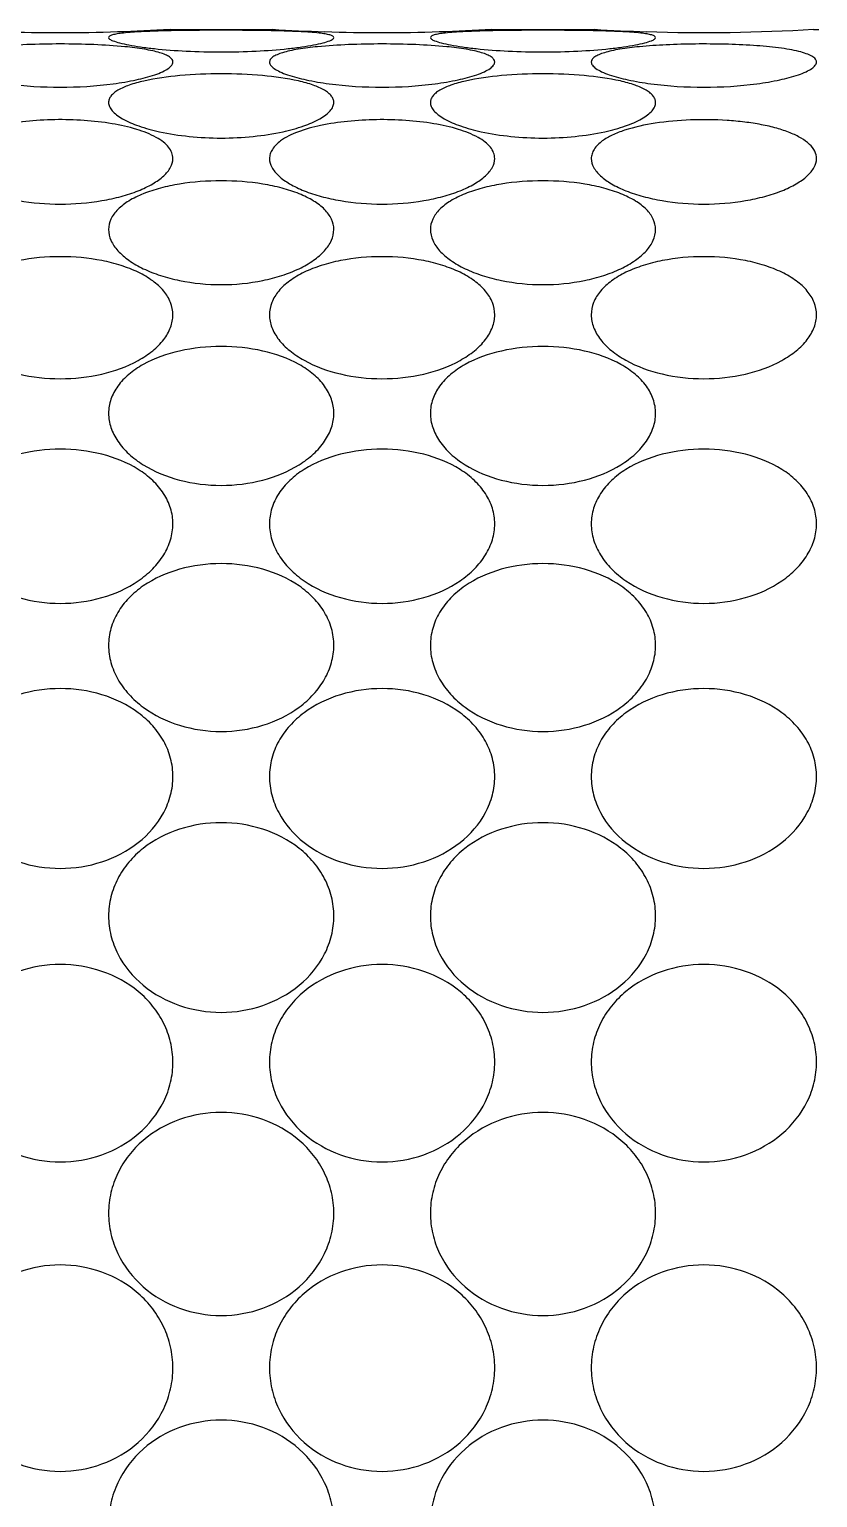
# Model space of a CAD drawing. Header units: inches. Extents: x 50354 to 53215, y -7830 to -6529.
# Drawn here: x 52852.38 to 52852.65, y -6789.353 to -6788.85 of the extents above; entities that cross this region are included whole.
import ezdxf

# ---------------------------------------------------------------- set-up
doc = ezdxf.new("R2010")
doc.units = ezdxf.units.IN
doc.header["$MEASUREMENT"] = 0
doc.layers.add('XR_ID 1F_FUR$0$A-SANI-FIX', color=134, linetype='Continuous')

# ---------------------------------------------------------------- blocks, each defined once
blk = doc.blocks.new('XR_ID 1F_FUR$0$XR_1F FURN$0$A$C698E198A')
at = {"linetype": 'Continuous'}
for p, q in [((-12.998, -37.235), (-13, -37.26)), ((-13, -37.26), (-13, -38.1)), ((-13, -38.1), (-12.998, -38.125)), ((-12.998, -40.035), (-13, -40.06)), ((-13, -40.06), (-13, -40.9)), ((-13, -40.9), (-12.998, -40.925)), ((-12.998, -42.835), (-13, -42.86)), ((-13, -42.86), (-13, -42.88))]:
    blk.add_line(p, q, dxfattribs=at)
for centre, radius, start, end in [((-28.273, -36.28), 15.304, 358.1361, 1.8696), ((-28.314, -36.279), 15.345, 356.4273, 358.1366), ((-28.325, -39.082), 15.357, 1.8698, 3.572), ((-28.273, -39.08), 15.304, 358.1361, 1.8696), ((-28.314, -39.079), 15.345, 356.4273, 358.1366), ((-28.325, -41.882), 15.357, 1.8698, 3.572), ((-28.28, -41.88), 15.311, 356.4244, 1.8692)]:
    blk.add_arc(centre, radius, start, end, dxfattribs=at)
for points, knots in [([(-11.876, -35.3), (-11.85, -35.3), (-11.792, -35.318), (-11.718, -35.383), (-11.65, -35.48), (-11.591, -35.606), (-11.543, -35.754), (-11.494, -35.98), (-11.471, -36.28), (-11.494, -36.58), (-11.543, -36.806), (-11.591, -36.954), (-11.65, -37.08), (-11.718, -37.177), (-11.792, -37.242), (-11.85, -37.26), (-11.876, -37.26)], [0, 0, 0, 0, 0.034965, 0.077478, 0.129946, 0.191999, 0.262052, 0.338123, 0.499998, 0.661873, 0.737945, 0.808, 0.870054, 0.922523, 0.965035, 1, 1, 1, 1]), ([(-10.517, -37.26), (-10.553, -37.26), (-10.629, -37.245), (-10.731, -37.181), (-10.819, -37.082), (-10.893, -36.956), (-10.95, -36.806), (-11.007, -36.581), (-11.033, -36.28), (-11.007, -35.979), (-10.95, -35.754), (-10.893, -35.604), (-10.819, -35.478), (-10.731, -35.379), (-10.629, -35.315), (-10.553, -35.3), (-10.517, -35.3)], [0, 0, 0, 0, 0.045372, 0.093928, 0.148271, 0.20922, 0.276239, 0.348114, 0.500002, 0.65189, 0.723764, 0.790783, 0.851731, 0.906073, 0.954628, 1, 1, 1, 1]), ([(-10.517, -35.3), (-10.48, -35.3), (-10.402, -35.316), (-10.295, -35.379), (-10.199, -35.477), (-10.084, -35.652), (-9.987, -35.923), (-9.948, -36.279), (-9.987, -36.636), (-10.083, -36.908), (-10.198, -37.083), (-10.295, -37.181), (-10.402, -37.244), (-10.48, -37.26), (-10.517, -37.26)], [0, 0, 0, 0, 0.045325, 0.094979, 0.15068, 0.212543, 0.350671, 0.499755, 0.648875, 0.787118, 0.849076, 0.904873, 0.954631, 1, 1, 1, 1]), ([(-8.699, -37.26), (-8.744, -37.26), (-8.838, -37.246), (-8.967, -37.183), (-9.082, -37.085), (-9.213, -36.912), (-9.321, -36.638), (-9.363, -36.28), (-9.321, -35.922), (-9.213, -35.648), (-9.082, -35.475), (-8.967, -35.377), (-8.838, -35.314), (-8.744, -35.3), (-8.699, -35.3)], [0, 0, 0, 0, 0.053016, 0.107462, 0.164933, 0.226177, 0.358763, 0.499998, 0.641234, 0.773822, 0.835067, 0.892538, 0.946984, 1, 1, 1, 1]), ([(-8.699, -35.3), (-8.652, -35.3), (-8.557, -35.315), (-8.423, -35.377), (-8.302, -35.474), (-8.16, -35.647), (-8.039, -35.919), (-7.991, -36.28), (-8.039, -36.641), (-8.16, -36.913), (-8.302, -37.086), (-8.423, -37.183), (-8.557, -37.245), (-8.652, -37.26), (-8.699, -37.26)], [0, 0, 0, 0, 0.05273, 0.107892, 0.166442, 0.228535, 0.360979, 0.499998, 0.639018, 0.771464, 0.833558, 0.892108, 0.947271, 1, 1, 1, 1]), ([(-6.5, -37.26), (-6.553, -37.26), (-6.661, -37.246), (-6.812, -37.185), (-6.947, -37.087), (-7.101, -36.916), (-7.232, -36.643), (-7.283, -36.28), (-7.232, -35.917), (-7.101, -35.644), (-6.947, -35.473), (-6.812, -35.375), (-6.661, -35.314), (-6.553, -35.3), (-6.5, -35.3)], [0, 0, 0, 0, 0.05807, 0.116648, 0.176553, 0.238282, 0.366741, 0.499998, 0.633256, 0.761717, 0.823447, 0.883352, 0.94193, 1, 1, 1, 1]), ([(-6.5, -35.3), (-6.446, -35.3), (-6.338, -35.314), (-6.129, -35.397), (-5.906, -35.593), (-5.74, -35.915), (-5.683, -36.28), (-5.74, -36.645), (-5.906, -36.967), (-6.129, -37.163), (-6.338, -37.246), (-6.446, -37.26), (-6.5, -37.26)], [0, 0, 0, 0, 0.057826, 0.116908, 0.239465, 0.368128, 0.499999, 0.631869, 0.760534, 0.883092, 0.942174, 1, 1, 1, 1]), ([(-4.017, -37.26), (-4.076, -37.26), (-4.193, -37.246), (-4.36, -37.185), (-4.509, -37.088), (-4.68, -36.919), (-4.827, -36.647), (-4.886, -36.28), (-4.827, -35.913), (-4.68, -35.641), (-4.509, -35.472), (-4.36, -35.375), (-4.193, -35.314), (-4.076, -35.3), (-4.017, -35.3)], [0, 0, 0, 0, 0.06109, 0.122284, 0.183848, 0.246049, 0.372017, 0.500002, 0.627987, 0.753954, 0.816155, 0.877717, 0.93891, 1, 1, 1, 1]), ([(-4.017, -35.3), (-3.959, -35.3), (-3.84, -35.314), (-3.615, -35.395), (-3.373, -35.588), (-3.191, -35.912), (-3.128, -36.28), (-3.191, -36.648), (-3.373, -36.972), (-3.615, -37.165), (-3.84, -37.246), (-3.959, -37.26), (-4.017, -37.26)], [0, 0, 0, 0, 0.060936, 0.122432, 0.246563, 0.37277, 0.500002, 0.627234, 0.753441, 0.87757, 0.939065, 1, 1, 1, 1]), ([(-1.359, -37.26), (-1.42, -37.26), (-1.543, -37.246), (-1.717, -37.185), (-1.875, -37.089), (-2.054, -36.921), (-2.211, -36.649), (-2.274, -36.28), (-2.211, -35.911), (-2.054, -35.639), (-1.875, -35.471), (-1.717, -35.375), (-1.543, -35.314), (-1.42, -35.3), (-1.359, -35.3)], [0, 0, 0, 0, 0.062501, 0.124952, 0.187396, 0.249908, 0.374735, 0.499999, 0.625263, 0.750091, 0.812604, 0.875048, 0.9375, 1, 1, 1, 1]), ([(-1.359, -35.3), (-1.298, -35.3), (-1.175, -35.314), (-0.942, -35.394), (-0.691, -35.586), (-0.501, -35.91), (-0.436, -36.28), (-0.501, -36.65), (-0.691, -36.974), (-0.942, -37.166), (-1.175, -37.246), (-1.298, -37.26), (-1.359, -37.26)], [0, 0, 0, 0, 0.062496, 0.125097, 0.24985, 0.374874, 0.499999, 0.625124, 0.750149, 0.874903, 0.937504, 1, 1, 1, 1]), ([(-12.605, -35.457), (-12.587, -35.51), (-12.556, -35.63), (-12.51, -35.904), (-12.489, -36.28), (-12.51, -36.656), (-12.556, -36.93), (-12.587, -37.05), (-12.605, -37.103)], [0, 0, 0, 0, 0.100368, 0.222072, 0.499986, 0.777907, 0.899621, 1, 1, 1, 1]), ([(-12.06, -37.115), (-12.09, -37.061), (-12.139, -36.934), (-12.185, -36.723), (-12.211, -36.484), (-12.218, -36.233), (-12.204, -35.984), (-12.17, -35.754), (-12.117, -35.556), (-12.062, -35.441), (-12.029, -35.396)], [0, 0, 0, 0, 0.10395, 0.228487, 0.366625, 0.510839, 0.653655, 0.787569, 0.905128, 1, 1, 1, 1]), ([(-12.849, -36.842), (-12.858, -36.752), (-12.869, -36.565), (-12.875, -36.281), (-12.869, -35.996), (-12.858, -35.809), (-12.849, -35.719)], [0, 0, 0, 0, 0.239734, 0.499899, 0.760114, 1, 1, 1, 1]), ([(-12.968, -36.829), (-12.966, -36.811), (-12.962, -36.779), (-12.954, -36.742), (-12.947, -36.72), (-12.941, -36.708), (-12.934, -36.7), (-12.929, -36.7)], [0, 0, 0, 0, 0.401908, 0.701539, 0.811757, 0.896092, 1, 1, 1, 1]), ([(-12.929, -36.7), (-12.923, -36.7), (-12.911, -36.713), (-12.905, -36.727), (-12.901, -36.736)], [0, 0, 0, 0, 0.347255, 1, 1, 1, 1]), ([(-12.901, -36.736), (-12.894, -36.755), (-12.88, -36.801), (-12.863, -36.882), (-12.846, -36.984), (-12.826, -37.15), (-12.808, -37.384), (-12.801, -37.68), (-12.808, -37.976), (-12.826, -38.21), (-12.846, -38.376), (-12.863, -38.478), (-12.88, -38.559), (-12.894, -38.605), (-12.901, -38.624)], [0, 0, 0, 0, 0.031746, 0.075753, 0.130448, 0.194012, 0.34024, 0.500003, 0.659766, 0.805992, 0.869554, 0.924248, 0.968254, 1, 1, 1, 1]), ([(-12.55, -37.006), (-12.541, -36.963), (-12.52, -36.886), (-12.483, -36.799), (-12.448, -36.747), (-12.422, -36.721), (-12.394, -36.704), (-12.373, -36.7), (-12.364, -36.7)], [0, 0, 0, 0, 0.349245, 0.630114, 0.743606, 0.840326, 0.923707, 1, 1, 1, 1]), ([(-12.364, -36.7), (-12.352, -36.7), (-12.325, -36.707), (-12.288, -36.732), (-12.253, -36.771), (-12.205, -36.847), (-12.153, -36.971), (-12.123, -37.081), (-12.11, -37.142)], [0, 0, 0, 0, 0.068375, 0.148578, 0.246055, 0.362615, 0.650483, 1, 1, 1, 1]), ([(-11.258, -38.66), (-11.289, -38.66), (-11.355, -38.644), (-11.441, -38.579), (-11.514, -38.481), (-11.575, -38.354), (-11.623, -38.206), (-11.67, -37.98), (-11.691, -37.68), (-11.67, -37.38), (-11.623, -37.154), (-11.575, -37.006), (-11.514, -36.879), (-11.441, -36.781), (-11.355, -36.716), (-11.289, -36.7), (-11.258, -36.7)], [0, 0, 0, 0, 0.040443, 0.085413, 0.13809, 0.199102, 0.267542, 0.341798, 0.500002, 0.658205, 0.73246, 0.800899, 0.86191, 0.914587, 0.959557, 1, 1, 1, 1]), ([(-11.258, -36.7), (-11.227, -36.7), (-11.158, -36.717), (-11.067, -36.781), (-10.984, -36.879), (-10.913, -37.005), (-10.855, -37.154), (-10.797, -37.379), (-10.768, -37.68), (-10.797, -37.981), (-10.855, -38.206), (-10.913, -38.355), (-10.984, -38.481), (-11.067, -38.579), (-11.158, -38.643), (-11.227, -38.66), (-11.258, -38.66)], [0, 0, 0, 0, 0.040538, 0.086791, 0.140875, 0.202752, 0.271258, 0.3448, 0.500002, 0.655203, 0.728744, 0.797249, 0.859124, 0.913209, 0.959461, 1, 1, 1, 1]), ([(-9.661, -38.66), (-9.702, -38.66), (-9.787, -38.645), (-9.903, -38.582), (-10.005, -38.484), (-10.123, -38.309), (-10.217, -38.036), (-10.254, -37.68), (-10.217, -37.324), (-10.123, -37.051), (-10.005, -36.876), (-9.903, -36.778), (-9.787, -36.715), (-9.702, -36.7), (-9.661, -36.7)], [0, 0, 0, 0, 0.049573, 0.101307, 0.157294, 0.218355, 0.353731, 0.500001, 0.646272, 0.781646, 0.842706, 0.898693, 0.950427, 1, 1, 1, 1]), ([(-9.661, -36.7), (-9.619, -36.7), (-9.532, -36.715), (-9.411, -36.778), (-9.301, -36.876), (-9.172, -37.049), (-9.063, -37.321), (-9.019, -37.68), (-9.063, -38.039), (-9.172, -38.311), (-9.301, -38.484), (-9.411, -38.582), (-9.532, -38.645), (-9.619, -38.66), (-9.661, -38.66)], [0, 0, 0, 0, 0.049365, 0.101995, 0.159209, 0.221173, 0.356257, 0.500001, 0.643746, 0.778828, 0.840791, 0.898004, 0.950635, 1, 1, 1, 1]), ([(-7.641, -38.66), (-7.691, -38.66), (-7.792, -38.646), (-7.933, -38.584), (-8.059, -38.486), (-8.202, -38.314), (-8.322, -38.041), (-8.369, -37.68), (-8.322, -37.319), (-8.202, -37.046), (-8.059, -36.874), (-7.933, -36.776), (-7.792, -36.714), (-7.691, -36.7), (-7.641, -36.7)], [0, 0, 0, 0, 0.055824, 0.112542, 0.171326, 0.232805, 0.363103, 0.500001, 0.6369, 0.767196, 0.828674, 0.887458, 0.944176, 1, 1, 1, 1]), ([(-7.641, -36.7), (-7.591, -36.7), (-7.489, -36.715), (-7.344, -36.776), (-7.212, -36.873), (-7.059, -37.045), (-6.928, -37.317), (-6.875, -37.68), (-6.928, -38.043), (-7.059, -38.315), (-7.212, -38.487), (-7.344, -38.584), (-7.489, -38.645), (-7.591, -38.66), (-7.641, -38.66)], [0, 0, 0, 0, 0.055502, 0.11278, 0.172484, 0.234728, 0.364992, 0.500001, 0.63501, 0.765272, 0.827515, 0.887219, 0.944497, 1, 1, 1, 1]), ([(-5.288, -38.66), (-5.344, -38.66), (-5.457, -38.646), (-5.616, -38.585), (-5.76, -38.488), (-5.923, -38.318), (-6.063, -38.045), (-6.118, -37.68), (-6.063, -37.315), (-5.923, -37.042), (-5.76, -36.872), (-5.616, -36.775), (-5.457, -36.714), (-5.344, -36.7), (-5.288, -36.7)], [0, 0, 0, 0, 0.059816, 0.11987, 0.180701, 0.242673, 0.369706, 0.500001, 0.630296, 0.757328, 0.819299, 0.880129, 0.940184, 1, 1, 1, 1]), ([(-5.288, -36.7), (-5.231, -36.7), (-5.117, -36.714), (-4.899, -36.796), (-4.665, -36.99), (-4.49, -37.313), (-4.43, -37.68), (-4.49, -38.047), (-4.665, -38.37), (-4.899, -38.564), (-5.117, -38.646), (-5.231, -38.66), (-5.288, -38.66)], [0, 0, 0, 0, 0.059605, 0.120053, 0.243502, 0.370771, 0.500001, 0.629231, 0.756498, 0.879946, 0.940395, 1, 1, 1, 1]), ([(-2.703, -38.66), (-2.763, -38.66), (-2.884, -38.646), (-3.055, -38.585), (-3.21, -38.489), (-3.385, -38.32), (-3.538, -38.048), (-3.6, -37.68), (-3.538, -37.312), (-3.385, -37.04), (-3.21, -36.871), (-3.055, -36.775), (-2.884, -36.714), (-2.763, -36.7), (-2.703, -36.7)], [0, 0, 0, 0, 0.061998, 0.123968, 0.186064, 0.248436, 0.373682, 0.500001, 0.62632, 0.751564, 0.813936, 0.876031, 0.938002, 1, 1, 1, 1]), ([(-2.703, -36.7), (-2.643, -36.7), (-2.521, -36.714), (-2.291, -36.795), (-2.043, -36.987), (-1.856, -37.311), (-1.792, -37.68), (-1.856, -38.049), (-2.043, -38.373), (-2.291, -38.565), (-2.521, -38.646), (-2.643, -38.66), (-2.703, -38.66)], [0, 0, 0, 0, 0.061912, 0.124103, 0.248654, 0.374125, 0.500001, 0.625877, 0.751347, 0.875896, 0.938087, 1, 1, 1, 1]), ([(0, -38.66), (-0.062, -38.66), (-0.185, -38.646), (-0.419, -38.566), (-0.67, -38.374), (-0.86, -38.05), (-0.924, -37.68), (-0.86, -37.31), (-0.67, -36.986), (-0.419, -36.794), (-0.185, -36.714), (-0.062, -36.7), (0, -36.7)], [0, 0, 0, 0, 0.062718, 0.125433, 0.250158, 0.375024, 0.500001, 0.624978, 0.749843, 0.874566, 0.937281, 1, 1, 1, 1]), ([(-12.987, -37.181), (-12.985, -37.115), (-12.981, -36.998), (-12.974, -36.881), (-12.968, -36.829)], [0, 0, 0, 0, 0.560169, 1, 1, 1, 1]), ([(-12.716, -37.26), (-12.724, -37.26), (-12.742, -37.253), (-12.763, -37.228), (-12.782, -37.192), (-12.799, -37.142), (-12.814, -37.081), (-12.834, -36.98), (-12.843, -36.899), (-12.849, -36.842)], [0, 0, 0, 0, 0.051938, 0.118849, 0.208602, 0.323036, 0.461504, 0.622134, 1, 1, 1, 1]), ([(-12.551, -38.354), (-12.574, -38.251), (-12.604, -38.026), (-12.618, -37.68), (-12.604, -37.334), (-12.574, -37.109), (-12.55, -37.006)], [0, 0, 0, 0, 0.23461, 0.500046, 0.765459, 1, 1, 1, 1]), ([(-12.605, -37.103), (-12.613, -37.125), (-12.628, -37.166), (-12.656, -37.216), (-12.683, -37.249), (-12.706, -37.26), (-12.716, -37.26)], [0, 0, 0, 0, 0.360851, 0.644967, 0.852372, 1, 1, 1, 1]), ([(-12.11, -37.142), (-12.091, -37.227), (-12.064, -37.406), (-12.05, -37.68), (-12.064, -37.954), (-12.091, -38.133), (-12.11, -38.218)], [0, 0, 0, 0, 0.241927, 0.499987, 0.758053, 1, 1, 1, 1]), ([(-11.876, -37.26), (-11.893, -37.26), (-11.929, -37.253), (-11.978, -37.223), (-12.023, -37.175), (-12.048, -37.137), (-12.06, -37.115)], [0, 0, 0, 0, 0.208603, 0.43564, 0.69689, 1, 1, 1, 1]), ([(-12.987, -38.178), (-12.991, -38.012), (-12.993, -37.679), (-12.991, -37.347), (-12.987, -37.181)], [0, 0, 0, 0, 0.500087, 1, 1, 1, 1]), ([(-12.968, -38.531), (-12.974, -38.479), (-12.981, -38.362), (-12.985, -38.244), (-12.987, -38.178)], [0, 0, 0, 0, 0.43969, 1, 1, 1, 1]), ([(-12.849, -38.519), (-12.844, -38.462), (-12.834, -38.381), (-12.815, -38.279), (-12.799, -38.218), (-12.782, -38.169), (-12.763, -38.132), (-12.742, -38.107), (-12.724, -38.1), (-12.716, -38.1)], [0, 0, 0, 0, 0.377864, 0.538515, 0.677008, 0.791463, 0.881221, 0.94811, 1, 1, 1, 1]), ([(-12.716, -38.1), (-12.706, -38.1), (-12.683, -38.111), (-12.656, -38.144), (-12.628, -38.194), (-12.613, -38.235), (-12.605, -38.257)], [0, 0, 0, 0, 0.147642, 0.355049, 0.63916, 1, 1, 1, 1]), ([(-12.029, -38.196), (-12.009, -38.169), (-11.975, -38.132), (-11.918, -38.105), (-11.89, -38.1), (-11.876, -38.1)], [0, 0, 0, 0, 0.546591, 0.779569, 1, 1, 1, 1]), ([(-11.876, -38.1), (-11.85, -38.1), (-11.792, -38.118), (-11.718, -38.183), (-11.65, -38.28), (-11.591, -38.406), (-11.543, -38.554), (-11.494, -38.78), (-11.471, -39.08), (-11.494, -39.38), (-11.543, -39.606), (-11.591, -39.754), (-11.65, -39.88), (-11.718, -39.977), (-11.792, -40.042), (-11.85, -40.06), (-11.876, -40.06)], [0, 0, 0, 0, 0.034965, 0.077478, 0.129946, 0.191999, 0.262052, 0.338123, 0.499998, 0.661873, 0.737945, 0.808, 0.870054, 0.922523, 0.965035, 1, 1, 1, 1]), ([(-10.517, -40.06), (-10.553, -40.06), (-10.629, -40.045), (-10.731, -39.981), (-10.819, -39.882), (-10.893, -39.756), (-10.95, -39.606), (-11.007, -39.381), (-11.033, -39.08), (-11.007, -38.779), (-10.95, -38.554), (-10.893, -38.404), (-10.819, -38.278), (-10.731, -38.179), (-10.629, -38.115), (-10.553, -38.1), (-10.517, -38.1)], [0, 0, 0, 0, 0.045372, 0.093928, 0.148271, 0.20922, 0.276239, 0.348114, 0.500002, 0.65189, 0.723764, 0.790783, 0.851731, 0.906073, 0.954628, 1, 1, 1, 1]), ([(-10.517, -38.1), (-10.48, -38.1), (-10.402, -38.116), (-10.295, -38.179), (-10.199, -38.277), (-10.084, -38.452), (-9.987, -38.723), (-9.948, -39.079), (-9.987, -39.436), (-10.083, -39.708), (-10.198, -39.883), (-10.295, -39.981), (-10.402, -40.044), (-10.48, -40.06), (-10.517, -40.06)], [0, 0, 0, 0, 0.045325, 0.094979, 0.15068, 0.212543, 0.350671, 0.499755, 0.648875, 0.787118, 0.849076, 0.904873, 0.954631, 1, 1, 1, 1]), ([(-8.699, -40.06), (-8.744, -40.06), (-8.838, -40.046), (-8.967, -39.983), (-9.082, -39.885), (-9.213, -39.712), (-9.321, -39.438), (-9.363, -39.08), (-9.321, -38.722), (-9.213, -38.448), (-9.082, -38.275), (-8.967, -38.177), (-8.838, -38.114), (-8.744, -38.1), (-8.699, -38.1)], [0, 0, 0, 0, 0.053016, 0.107462, 0.164933, 0.226177, 0.358763, 0.499998, 0.641234, 0.773822, 0.835067, 0.892538, 0.946984, 1, 1, 1, 1]), ([(-8.699, -38.1), (-8.652, -38.1), (-8.557, -38.115), (-8.423, -38.177), (-8.302, -38.274), (-8.16, -38.447), (-8.039, -38.719), (-7.991, -39.08), (-8.039, -39.441), (-8.16, -39.713), (-8.302, -39.886), (-8.423, -39.983), (-8.557, -40.045), (-8.652, -40.06), (-8.699, -40.06)], [0, 0, 0, 0, 0.05273, 0.107892, 0.166442, 0.228535, 0.360979, 0.499998, 0.639018, 0.771464, 0.833558, 0.892108, 0.947271, 1, 1, 1, 1]), ([(-6.5, -40.06), (-6.553, -40.06), (-6.661, -40.046), (-6.812, -39.985), (-6.947, -39.887), (-7.101, -39.716), (-7.232, -39.443), (-7.283, -39.08), (-7.232, -38.717), (-7.101, -38.444), (-6.947, -38.273), (-6.812, -38.175), (-6.661, -38.114), (-6.553, -38.1), (-6.5, -38.1)], [0, 0, 0, 0, 0.05807, 0.116648, 0.176553, 0.238282, 0.366741, 0.499998, 0.633256, 0.761717, 0.823447, 0.883352, 0.94193, 1, 1, 1, 1]), ([(-6.5, -38.1), (-6.446, -38.1), (-6.338, -38.114), (-6.129, -38.197), (-5.906, -38.393), (-5.74, -38.715), (-5.683, -39.08), (-5.74, -39.445), (-5.906, -39.767), (-6.129, -39.963), (-6.338, -40.046), (-6.446, -40.06), (-6.5, -40.06)], [0, 0, 0, 0, 0.057826, 0.116908, 0.239465, 0.368128, 0.499999, 0.631869, 0.760534, 0.883092, 0.942174, 1, 1, 1, 1]), ([(-4.017, -40.06), (-4.076, -40.06), (-4.193, -40.046), (-4.36, -39.985), (-4.509, -39.888), (-4.68, -39.719), (-4.827, -39.447), (-4.886, -39.08), (-4.827, -38.713), (-4.68, -38.441), (-4.509, -38.272), (-4.36, -38.175), (-4.193, -38.114), (-4.076, -38.1), (-4.017, -38.1)], [0, 0, 0, 0, 0.06109, 0.122284, 0.183848, 0.246049, 0.372017, 0.500002, 0.627987, 0.753954, 0.816155, 0.877717, 0.93891, 1, 1, 1, 1]), ([(-4.017, -38.1), (-3.959, -38.1), (-3.84, -38.114), (-3.615, -38.195), (-3.373, -38.388), (-3.191, -38.712), (-3.128, -39.08), (-3.191, -39.448), (-3.373, -39.772), (-3.615, -39.965), (-3.84, -40.046), (-3.959, -40.06), (-4.017, -40.06)], [0, 0, 0, 0, 0.060936, 0.122432, 0.246563, 0.37277, 0.500002, 0.627234, 0.753441, 0.87757, 0.939065, 1, 1, 1, 1]), ([(-1.359, -40.06), (-1.42, -40.06), (-1.543, -40.046), (-1.717, -39.985), (-1.875, -39.889), (-2.054, -39.721), (-2.211, -39.449), (-2.274, -39.08), (-2.211, -38.711), (-2.054, -38.439), (-1.875, -38.271), (-1.717, -38.175), (-1.543, -38.114), (-1.42, -38.1), (-1.359, -38.1)], [0, 0, 0, 0, 0.062501, 0.124952, 0.187396, 0.249908, 0.374735, 0.499999, 0.625263, 0.750091, 0.812604, 0.875048, 0.9375, 1, 1, 1, 1]), ([(-1.359, -38.1), (-1.298, -38.1), (-1.175, -38.114), (-0.942, -38.194), (-0.691, -38.386), (-0.501, -38.71), (-0.436, -39.08), (-0.501, -39.45), (-0.691, -39.774), (-0.942, -39.966), (-1.175, -40.046), (-1.298, -40.06), (-1.359, -40.06)], [0, 0, 0, 0, 0.062496, 0.125097, 0.24985, 0.374874, 0.499999, 0.625124, 0.750149, 0.874903, 0.937504, 1, 1, 1, 1]), ([(-12.605, -38.257), (-12.587, -38.31), (-12.556, -38.43), (-12.51, -38.704), (-12.489, -39.08), (-12.51, -39.456), (-12.556, -39.73), (-12.587, -39.85), (-12.605, -39.903)], [0, 0, 0, 0, 0.100368, 0.222072, 0.499986, 0.777907, 0.899621, 1, 1, 1, 1]), ([(-12.11, -38.218), (-12.123, -38.279), (-12.153, -38.389), (-12.205, -38.513), (-12.253, -38.589), (-12.288, -38.628), (-12.325, -38.653), (-12.352, -38.66), (-12.364, -38.66)], [0, 0, 0, 0, 0.349516, 0.637392, 0.753955, 0.851433, 0.931632, 1, 1, 1, 1]), ([(-12.06, -39.915), (-12.09, -39.861), (-12.139, -39.734), (-12.185, -39.523), (-12.211, -39.284), (-12.218, -39.033), (-12.204, -38.784), (-12.17, -38.554), (-12.117, -38.356), (-12.062, -38.241), (-12.029, -38.196)], [0, 0, 0, 0, 0.10395, 0.228487, 0.366625, 0.510839, 0.653655, 0.787569, 0.905128, 1, 1, 1, 1]), ([(-12.364, -38.66), (-12.373, -38.66), (-12.394, -38.656), (-12.422, -38.639), (-12.448, -38.613), (-12.483, -38.561), (-12.52, -38.474), (-12.541, -38.397), (-12.551, -38.354)], [0, 0, 0, 0, 0.076266, 0.159626, 0.256338, 0.369832, 0.650724, 1, 1, 1, 1]), ([(-12.929, -38.66), (-12.934, -38.66), (-12.941, -38.652), (-12.947, -38.64), (-12.954, -38.618), (-12.961, -38.581), (-12.966, -38.549), (-12.968, -38.531)], [0, 0, 0, 0, 0.10394, 0.188277, 0.298492, 0.598106, 1, 1, 1, 1]), ([(-12.849, -39.642), (-12.858, -39.552), (-12.869, -39.365), (-12.875, -39.081), (-12.869, -38.796), (-12.858, -38.609), (-12.849, -38.519)], [0, 0, 0, 0, 0.239734, 0.499899, 0.760114, 1, 1, 1, 1]), ([(-12.901, -38.624), (-12.905, -38.633), (-12.911, -38.647), (-12.923, -38.66), (-12.929, -38.66)], [0, 0, 0, 0, 0.65274, 1, 1, 1, 1]), ([(-12.968, -39.629), (-12.966, -39.611), (-12.962, -39.579), (-12.954, -39.542), (-12.947, -39.52), (-12.941, -39.508), (-12.934, -39.5), (-12.929, -39.5)], [0, 0, 0, 0, 0.401908, 0.701539, 0.811757, 0.896092, 1, 1, 1, 1]), ([(-12.929, -39.5), (-12.923, -39.5), (-12.911, -39.513), (-12.905, -39.527), (-12.901, -39.536)], [0, 0, 0, 0, 0.347255, 1, 1, 1, 1]), ([(-12.901, -39.536), (-12.894, -39.555), (-12.88, -39.601), (-12.863, -39.682), (-12.846, -39.784), (-12.826, -39.95), (-12.808, -40.184), (-12.801, -40.48), (-12.808, -40.776), (-12.826, -41.01), (-12.846, -41.176), (-12.863, -41.278), (-12.88, -41.359), (-12.894, -41.405), (-12.901, -41.424)], [0, 0, 0, 0, 0.031746, 0.075753, 0.130448, 0.194012, 0.34024, 0.500003, 0.659766, 0.805992, 0.869554, 0.924248, 0.968254, 1, 1, 1, 1]), ([(-12.55, -39.806), (-12.541, -39.763), (-12.52, -39.686), (-12.483, -39.599), (-12.448, -39.547), (-12.422, -39.521), (-12.394, -39.504), (-12.373, -39.5), (-12.364, -39.5)], [0, 0, 0, 0, 0.349245, 0.630114, 0.743606, 0.840326, 0.923707, 1, 1, 1, 1]), ([(-12.364, -39.5), (-12.352, -39.5), (-12.325, -39.507), (-12.288, -39.532), (-12.253, -39.571), (-12.205, -39.647), (-12.153, -39.771), (-12.123, -39.881), (-12.11, -39.942)], [0, 0, 0, 0, 0.068375, 0.148578, 0.246055, 0.362615, 0.650483, 1, 1, 1, 1]), ([(-11.258, -41.46), (-11.289, -41.46), (-11.355, -41.444), (-11.441, -41.379), (-11.514, -41.281), (-11.575, -41.154), (-11.623, -41.006), (-11.67, -40.78), (-11.691, -40.48), (-11.67, -40.18), (-11.623, -39.954), (-11.575, -39.806), (-11.514, -39.679), (-11.441, -39.581), (-11.355, -39.516), (-11.289, -39.5), (-11.258, -39.5)], [0, 0, 0, 0, 0.040443, 0.085413, 0.13809, 0.199102, 0.267542, 0.341798, 0.500002, 0.658205, 0.73246, 0.800899, 0.86191, 0.914587, 0.959557, 1, 1, 1, 1]), ([(-11.258, -39.5), (-11.227, -39.5), (-11.158, -39.517), (-11.067, -39.581), (-10.984, -39.679), (-10.913, -39.805), (-10.855, -39.954), (-10.797, -40.179), (-10.768, -40.48), (-10.797, -40.781), (-10.855, -41.006), (-10.913, -41.155), (-10.984, -41.281), (-11.067, -41.379), (-11.158, -41.443), (-11.227, -41.46), (-11.258, -41.46)], [0, 0, 0, 0, 0.040538, 0.086791, 0.140875, 0.202752, 0.271258, 0.3448, 0.500002, 0.655203, 0.728744, 0.797249, 0.859124, 0.913209, 0.959461, 1, 1, 1, 1]), ([(-9.661, -41.46), (-9.702, -41.46), (-9.787, -41.445), (-9.903, -41.382), (-10.005, -41.284), (-10.123, -41.109), (-10.217, -40.836), (-10.254, -40.48), (-10.217, -40.124), (-10.123, -39.851), (-10.005, -39.676), (-9.903, -39.578), (-9.787, -39.515), (-9.702, -39.5), (-9.661, -39.5)], [0, 0, 0, 0, 0.049573, 0.101307, 0.157294, 0.218355, 0.353731, 0.500001, 0.646272, 0.781646, 0.842706, 0.898693, 0.950427, 1, 1, 1, 1]), ([(-9.661, -39.5), (-9.619, -39.5), (-9.532, -39.515), (-9.411, -39.578), (-9.301, -39.676), (-9.172, -39.849), (-9.063, -40.121), (-9.019, -40.48), (-9.063, -40.839), (-9.172, -41.111), (-9.301, -41.284), (-9.411, -41.382), (-9.532, -41.445), (-9.619, -41.46), (-9.661, -41.46)], [0, 0, 0, 0, 0.049365, 0.101995, 0.159209, 0.221173, 0.356257, 0.500001, 0.643746, 0.778828, 0.840791, 0.898004, 0.950635, 1, 1, 1, 1]), ([(-7.641, -41.46), (-7.691, -41.46), (-7.792, -41.446), (-7.933, -41.384), (-8.059, -41.286), (-8.202, -41.114), (-8.322, -40.841), (-8.369, -40.48), (-8.322, -40.119), (-8.202, -39.846), (-8.059, -39.674), (-7.933, -39.576), (-7.792, -39.514), (-7.691, -39.5), (-7.641, -39.5)], [0, 0, 0, 0, 0.055824, 0.112542, 0.171326, 0.232805, 0.363103, 0.500001, 0.6369, 0.767196, 0.828674, 0.887458, 0.944176, 1, 1, 1, 1]), ([(-7.641, -39.5), (-7.591, -39.5), (-7.489, -39.515), (-7.344, -39.576), (-7.212, -39.673), (-7.059, -39.845), (-6.928, -40.117), (-6.875, -40.48), (-6.928, -40.843), (-7.059, -41.115), (-7.212, -41.287), (-7.344, -41.384), (-7.489, -41.445), (-7.591, -41.46), (-7.641, -41.46)], [0, 0, 0, 0, 0.055502, 0.11278, 0.172484, 0.234728, 0.364992, 0.500001, 0.63501, 0.765272, 0.827515, 0.887219, 0.944497, 1, 1, 1, 1]), ([(-5.288, -41.46), (-5.344, -41.46), (-5.457, -41.446), (-5.616, -41.385), (-5.76, -41.288), (-5.923, -41.118), (-6.063, -40.845), (-6.118, -40.48), (-6.063, -40.115), (-5.923, -39.842), (-5.76, -39.672), (-5.616, -39.575), (-5.457, -39.514), (-5.344, -39.5), (-5.288, -39.5)], [0, 0, 0, 0, 0.059816, 0.11987, 0.180701, 0.242673, 0.369706, 0.500001, 0.630296, 0.757328, 0.819299, 0.880129, 0.940184, 1, 1, 1, 1]), ([(-5.288, -39.5), (-5.231, -39.5), (-5.117, -39.514), (-4.899, -39.596), (-4.665, -39.79), (-4.49, -40.113), (-4.43, -40.48), (-4.49, -40.847), (-4.665, -41.17), (-4.899, -41.364), (-5.117, -41.446), (-5.231, -41.46), (-5.288, -41.46)], [0, 0, 0, 0, 0.059605, 0.120053, 0.243502, 0.370771, 0.500001, 0.629231, 0.756498, 0.879946, 0.940395, 1, 1, 1, 1]), ([(-2.703, -41.46), (-2.763, -41.46), (-2.884, -41.446), (-3.055, -41.385), (-3.21, -41.289), (-3.385, -41.12), (-3.538, -40.848), (-3.6, -40.48), (-3.538, -40.112), (-3.385, -39.84), (-3.21, -39.671), (-3.055, -39.575), (-2.884, -39.514), (-2.763, -39.5), (-2.703, -39.5)], [0, 0, 0, 0, 0.061998, 0.123968, 0.186064, 0.248436, 0.373682, 0.500001, 0.62632, 0.751564, 0.813936, 0.876031, 0.938002, 1, 1, 1, 1]), ([(-2.703, -39.5), (-2.643, -39.5), (-2.521, -39.514), (-2.291, -39.595), (-2.043, -39.787), (-1.856, -40.111), (-1.792, -40.48), (-1.856, -40.849), (-2.043, -41.173), (-2.291, -41.365), (-2.521, -41.446), (-2.643, -41.46), (-2.703, -41.46)], [0, 0, 0, 0, 0.061912, 0.124103, 0.248654, 0.374125, 0.500001, 0.625877, 0.751347, 0.875896, 0.938087, 1, 1, 1, 1]), ([(0, -41.46), (-0.062, -41.46), (-0.185, -41.446), (-0.419, -41.366), (-0.67, -41.174), (-0.86, -40.85), (-0.924, -40.48), (-0.86, -40.11), (-0.67, -39.786), (-0.419, -39.594), (-0.185, -39.514), (-0.062, -39.5), (0, -39.5)], [0, 0, 0, 0, 0.062718, 0.125433, 0.250158, 0.375024, 0.500001, 0.624978, 0.749843, 0.874566, 0.937281, 1, 1, 1, 1]), ([(-12.987, -39.981), (-12.985, -39.915), (-12.981, -39.798), (-12.974, -39.681), (-12.968, -39.629)], [0, 0, 0, 0, 0.560169, 1, 1, 1, 1]), ([(-12.716, -40.06), (-12.724, -40.06), (-12.742, -40.053), (-12.763, -40.028), (-12.782, -39.992), (-12.799, -39.942), (-12.814, -39.881), (-12.834, -39.78), (-12.843, -39.699), (-12.849, -39.642)], [0, 0, 0, 0, 0.051938, 0.118849, 0.208602, 0.323036, 0.461504, 0.622134, 1, 1, 1, 1]), ([(-12.551, -41.154), (-12.574, -41.051), (-12.604, -40.826), (-12.618, -40.48), (-12.604, -40.134), (-12.574, -39.909), (-12.55, -39.806)], [0, 0, 0, 0, 0.23461, 0.500046, 0.765459, 1, 1, 1, 1]), ([(-12.605, -39.903), (-12.613, -39.925), (-12.628, -39.966), (-12.656, -40.016), (-12.683, -40.049), (-12.706, -40.06), (-12.716, -40.06)], [0, 0, 0, 0, 0.360851, 0.644967, 0.852372, 1, 1, 1, 1]), ([(-12.11, -39.942), (-12.091, -40.027), (-12.064, -40.206), (-12.05, -40.48), (-12.064, -40.754), (-12.091, -40.933), (-12.11, -41.018)], [0, 0, 0, 0, 0.241927, 0.499987, 0.758053, 1, 1, 1, 1]), ([(-11.876, -40.06), (-11.893, -40.06), (-11.929, -40.053), (-11.978, -40.023), (-12.023, -39.975), (-12.048, -39.937), (-12.06, -39.915)], [0, 0, 0, 0, 0.208603, 0.43564, 0.69689, 1, 1, 1, 1]), ([(-12.987, -40.978), (-12.991, -40.812), (-12.993, -40.479), (-12.991, -40.147), (-12.987, -39.981)], [0, 0, 0, 0, 0.500087, 1, 1, 1, 1]), ([(-12.968, -41.331), (-12.974, -41.279), (-12.981, -41.162), (-12.985, -41.044), (-12.987, -40.978)], [0, 0, 0, 0, 0.43969, 1, 1, 1, 1]), ([(-12.849, -41.319), (-12.844, -41.262), (-12.834, -41.181), (-12.815, -41.079), (-12.799, -41.018), (-12.782, -40.969), (-12.763, -40.932), (-12.742, -40.907), (-12.724, -40.9), (-12.716, -40.9)], [0, 0, 0, 0, 0.377864, 0.538515, 0.677008, 0.791463, 0.881221, 0.94811, 1, 1, 1, 1]), ([(-12.716, -40.9), (-12.706, -40.9), (-12.683, -40.911), (-12.656, -40.944), (-12.628, -40.994), (-12.613, -41.035), (-12.605, -41.057)], [0, 0, 0, 0, 0.147642, 0.355049, 0.63916, 1, 1, 1, 1]), ([(-12.029, -40.996), (-12.009, -40.969), (-11.975, -40.932), (-11.918, -40.905), (-11.89, -40.9), (-11.876, -40.9)], [0, 0, 0, 0, 0.546591, 0.779569, 1, 1, 1, 1]), ([(-11.876, -40.9), (-11.85, -40.9), (-11.792, -40.918), (-11.718, -40.983), (-11.65, -41.08), (-11.591, -41.206), (-11.543, -41.354), (-11.494, -41.58), (-11.471, -41.88), (-11.494, -42.18), (-11.543, -42.406), (-11.591, -42.554), (-11.65, -42.68), (-11.718, -42.777), (-11.792, -42.842), (-11.85, -42.86), (-11.876, -42.86)], [0, 0, 0, 0, 0.034965, 0.077478, 0.129946, 0.191999, 0.262052, 0.338123, 0.499998, 0.661873, 0.737945, 0.808, 0.870054, 0.922523, 0.965035, 1, 1, 1, 1]), ([(-10.517, -42.86), (-10.553, -42.86), (-10.629, -42.845), (-10.731, -42.781), (-10.819, -42.682), (-10.893, -42.556), (-10.95, -42.406), (-11.007, -42.181), (-11.033, -41.88), (-11.007, -41.579), (-10.95, -41.354), (-10.893, -41.204), (-10.819, -41.078), (-10.731, -40.979), (-10.629, -40.915), (-10.553, -40.9), (-10.517, -40.9)], [0, 0, 0, 0, 0.045372, 0.093928, 0.148271, 0.20922, 0.276239, 0.348114, 0.500002, 0.65189, 0.723764, 0.790783, 0.851731, 0.906073, 0.954628, 1, 1, 1, 1]), ([(-10.517, -40.9), (-10.48, -40.9), (-10.402, -40.916), (-10.295, -40.979), (-10.199, -41.077), (-10.084, -41.252), (-9.987, -41.523), (-9.948, -41.879), (-9.987, -42.236), (-10.083, -42.508), (-10.198, -42.683), (-10.295, -42.781), (-10.402, -42.844), (-10.48, -42.86), (-10.517, -42.86)], [0, 0, 0, 0, 0.045325, 0.094979, 0.15068, 0.212543, 0.350671, 0.499755, 0.648875, 0.787118, 0.849076, 0.904873, 0.954631, 1, 1, 1, 1]), ([(-8.699, -42.86), (-8.744, -42.86), (-8.838, -42.846), (-8.967, -42.783), (-9.082, -42.685), (-9.213, -42.512), (-9.321, -42.238), (-9.363, -41.88), (-9.321, -41.522), (-9.213, -41.248), (-9.082, -41.075), (-8.967, -40.977), (-8.838, -40.914), (-8.744, -40.9), (-8.699, -40.9)], [0, 0, 0, 0, 0.053016, 0.107462, 0.164933, 0.226177, 0.358763, 0.499998, 0.641234, 0.773822, 0.835067, 0.892538, 0.946984, 1, 1, 1, 1]), ([(-8.699, -40.9), (-8.652, -40.9), (-8.557, -40.915), (-8.423, -40.977), (-8.302, -41.074), (-8.16, -41.247), (-8.039, -41.519), (-7.991, -41.88), (-8.039, -42.241), (-8.16, -42.513), (-8.302, -42.686), (-8.423, -42.783), (-8.557, -42.845), (-8.652, -42.86), (-8.699, -42.86)], [0, 0, 0, 0, 0.05273, 0.107892, 0.166442, 0.228535, 0.360979, 0.499998, 0.639018, 0.771464, 0.833558, 0.892108, 0.947271, 1, 1, 1, 1]), ([(-6.5, -42.86), (-6.553, -42.86), (-6.661, -42.846), (-6.812, -42.785), (-6.947, -42.687), (-7.101, -42.516), (-7.232, -42.243), (-7.283, -41.88), (-7.232, -41.517), (-7.101, -41.244), (-6.947, -41.073), (-6.812, -40.975), (-6.661, -40.914), (-6.553, -40.9), (-6.5, -40.9)], [0, 0, 0, 0, 0.05807, 0.116648, 0.176553, 0.238282, 0.366741, 0.499998, 0.633256, 0.761717, 0.823447, 0.883352, 0.94193, 1, 1, 1, 1]), ([(-6.5, -40.9), (-6.446, -40.9), (-6.338, -40.914), (-6.129, -40.997), (-5.906, -41.193), (-5.74, -41.515), (-5.683, -41.88), (-5.74, -42.245), (-5.906, -42.567), (-6.129, -42.763), (-6.338, -42.846), (-6.446, -42.86), (-6.5, -42.86)], [0, 0, 0, 0, 0.057826, 0.116908, 0.239465, 0.368128, 0.499999, 0.631869, 0.760534, 0.883092, 0.942174, 1, 1, 1, 1]), ([(-4.017, -42.86), (-4.076, -42.86), (-4.193, -42.846), (-4.36, -42.785), (-4.509, -42.688), (-4.68, -42.519), (-4.827, -42.247), (-4.886, -41.88), (-4.827, -41.513), (-4.68, -41.241), (-4.509, -41.072), (-4.36, -40.975), (-4.193, -40.914), (-4.076, -40.9), (-4.017, -40.9)], [0, 0, 0, 0, 0.06109, 0.122284, 0.183848, 0.246049, 0.372017, 0.500002, 0.627987, 0.753954, 0.816155, 0.877717, 0.93891, 1, 1, 1, 1]), ([(-4.017, -40.9), (-3.959, -40.9), (-3.84, -40.914), (-3.615, -40.995), (-3.373, -41.188), (-3.191, -41.512), (-3.128, -41.88), (-3.191, -42.248), (-3.373, -42.572), (-3.615, -42.765), (-3.84, -42.846), (-3.959, -42.86), (-4.017, -42.86)], [0, 0, 0, 0, 0.060936, 0.122432, 0.246563, 0.37277, 0.500002, 0.627234, 0.753441, 0.87757, 0.939065, 1, 1, 1, 1]), ([(-1.359, -42.86), (-1.42, -42.86), (-1.543, -42.846), (-1.717, -42.785), (-1.875, -42.689), (-2.054, -42.521), (-2.211, -42.249), (-2.274, -41.88), (-2.211, -41.511), (-2.054, -41.239), (-1.875, -41.071), (-1.717, -40.975), (-1.543, -40.914), (-1.42, -40.9), (-1.359, -40.9)], [0, 0, 0, 0, 0.062501, 0.124952, 0.187396, 0.249908, 0.374735, 0.499999, 0.625263, 0.750091, 0.812604, 0.875048, 0.9375, 1, 1, 1, 1]), ([(-1.359, -40.9), (-1.298, -40.9), (-1.175, -40.914), (-0.942, -40.994), (-0.691, -41.186), (-0.501, -41.51), (-0.436, -41.88), (-0.501, -42.25), (-0.691, -42.574), (-0.942, -42.766), (-1.175, -42.846), (-1.298, -42.86), (-1.359, -42.86)], [0, 0, 0, 0, 0.062496, 0.125097, 0.24985, 0.374874, 0.499999, 0.625124, 0.750149, 0.874903, 0.937504, 1, 1, 1, 1]), ([(-12.605, -41.057), (-12.587, -41.11), (-12.556, -41.23), (-12.51, -41.504), (-12.489, -41.88), (-12.51, -42.256), (-12.556, -42.53), (-12.587, -42.65), (-12.605, -42.703)], [0, 0, 0, 0, 0.100368, 0.222072, 0.499986, 0.777907, 0.899621, 1, 1, 1, 1]), ([(-12.11, -41.018), (-12.123, -41.079), (-12.153, -41.189), (-12.205, -41.313), (-12.253, -41.389), (-12.288, -41.428), (-12.325, -41.453), (-12.352, -41.46), (-12.364, -41.46)], [0, 0, 0, 0, 0.349516, 0.637392, 0.753955, 0.851433, 0.931632, 1, 1, 1, 1]), ([(-11.876, -42.86), (-11.898, -42.86), (-11.945, -42.848), (-12.006, -42.798), (-12.059, -42.724), (-12.104, -42.627), (-12.143, -42.51), (-12.173, -42.377), (-12.195, -42.233), (-12.214, -42.027), (-12.218, -41.766), (-12.191, -41.467), (-12.143, -41.238), (-12.084, -41.086), (-12.049, -41.023), (-12.029, -40.996)], [0, 0, 0, 0, 0.032485, 0.069572, 0.114374, 0.167673, 0.228874, 0.296751, 0.369811, 0.446469, 0.60416, 0.757223, 0.892938, 0.950613, 1, 1, 1, 1]), ([(-12.364, -41.46), (-12.373, -41.46), (-12.394, -41.456), (-12.422, -41.439), (-12.448, -41.413), (-12.483, -41.361), (-12.52, -41.274), (-12.541, -41.197), (-12.551, -41.154)], [0, 0, 0, 0, 0.076266, 0.159626, 0.256338, 0.369832, 0.650724, 1, 1, 1, 1]), ([(-12.929, -41.46), (-12.934, -41.46), (-12.941, -41.452), (-12.947, -41.44), (-12.954, -41.418), (-12.961, -41.381), (-12.966, -41.349), (-12.968, -41.331)], [0, 0, 0, 0, 0.10394, 0.188277, 0.298492, 0.598106, 1, 1, 1, 1]), ([(-12.716, -42.86), (-12.725, -42.86), (-12.74, -42.853), (-12.756, -42.837), (-12.773, -42.811), (-12.791, -42.767), (-12.81, -42.701), (-12.826, -42.621), (-12.84, -42.527), (-12.852, -42.422), (-12.864, -42.267), (-12.872, -42.06), (-12.874, -41.808), (-12.867, -41.559), (-12.857, -41.397), (-12.849, -41.319)], [0, 0, 0, 0, 0.017753, 0.028906, 0.042214, 0.075962, 0.119378, 0.17179, 0.232152, 0.299242, 0.371792, 0.528178, 0.691425, 0.851943, 1, 1, 1, 1]), ([(-12.901, -41.424), (-12.905, -41.433), (-12.911, -41.447), (-12.923, -41.46), (-12.929, -41.46)], [0, 0, 0, 0, 0.65274, 1, 1, 1, 1]), ([(-12.605, -42.703), (-12.613, -42.725), (-12.628, -42.766), (-12.656, -42.816), (-12.683, -42.849), (-12.706, -42.86), (-12.716, -42.86)], [0, 0, 0, 0, 0.360851, 0.644967, 0.852372, 1, 1, 1, 1])]:
    blk.add_open_spline(points, degree=3, knots=knots, dxfattribs=at)

msp = doc.modelspace()

# ---------------------------------------------------------------- block references
at = {"layer": 'XR_ID 1F_FUR$0$A-SANI-FIX', "lineweight": 30, "xscale": -0.0393700787, "yscale": 0.0393700787, "zscale": 0.0393700787, "rotation": 90}
msp.add_blockref('XR_ID 1F_FUR$0$XR_1F FURN$0$A$C698E198A', (52850.96219, -6789.36182), dxfattribs=at)

doc.saveas('drawing.dxf')
